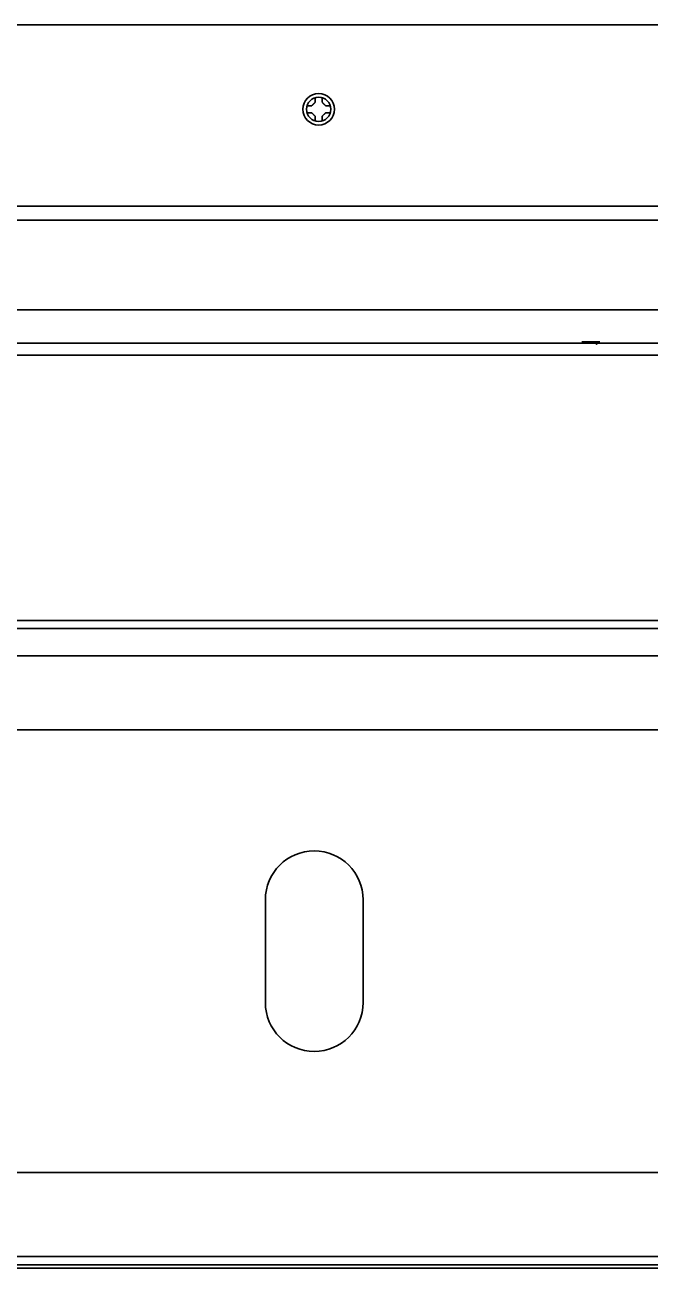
# Model space of a CAD drawing. Header units: inches. Extents: x 786 to 5593, y 691 to 5453.
# Drawn here: x 3683.6 to 3773.2, y 5190.9 to 5369 of the extents above; entities that cross this region are included whole.
import ezdxf

# ---------------------------------------------------------------- set-up
doc = ezdxf.new("R2010")
doc.units = ezdxf.units.IN
doc.layers.add('1', color=7, linetype='Continuous', true_color=0xffffff)
doc.layers.add('4', color=7, linetype='Continuous', true_color=0xffffff)

msp = doc.modelspace()

# ---------------------------------------------------------------- linework, layer by layer
at = {"layer": '1', "color": 7, "linetype": 'Continuous', "lineweight": 35}
for p, q in [((3593.79, 5369.04), (4057.69, 5369.04)), ((4053.46, 5343.04), (3598.02, 5343.04)), ((3595.61, 5341.04), (4055.87, 5341.04)), ((3456.24, 5283.68), (4195.24, 5283.68)), ((4189.24, 5282.55), (3461.74, 5282.55)), ((3461.74, 5278.61), (4189.24, 5278.61)), ((4189.24, 5267.98), (3462.24, 5267.98)), ((3718.1, 5243.66), (3718.1, 5228.9)), ((3732.1, 5228.9), (3732.1, 5243.66)), ((4189.24, 5204.58), (3462.24, 5204.58)), ((3464.24, 5192.5), (4187.24, 5192.5)), ((3462.24, 5190.85), (4189.24, 5190.85)), ((3464.24, 5191.31), (4187.24, 5191.31))]:
    msp.add_line(p, q, dxfattribs=at)
for radius in [2.25, 1.75]:
    msp.add_circle((3725.74, 5356.94), radius, dxfattribs=at)
for centre, start, end in [((3725.1, 5243.66), 0, 180), ((3725.1, 5228.9), 180, 0)]:
    msp.add_arc(centre, 7, start, end, dxfattribs=at)
for points, knots in [([(3725.24, 5357.94), (3725.24, 5358), (3725.24, 5358.1), (3725.24, 5358.27), (3725.24, 5358.43), (3725.24, 5358.53), (3725.24, 5358.58), (3725.24, 5358.58)], [0, 0, 0, 0, 0.248008, 0.496016, 0.744025, 0.992033, 1, 1, 1, 1]), ([(3726.24, 5358.67), (3726.24, 5358.65), (3726.24, 5358.63), (3726.24, 5358.5), (3726.24, 5358.39), (3726.24, 5358.17), (3726.24, 5358.06), (3726.24, 5357.94)], [0, 0, 0, 0, 0.078208, 0.078208, 0.539104, 0.539104, 1, 1, 1, 1]), ([(3724.02, 5357.44), (3724.04, 5357.44), (3724.05, 5357.44), (3724.18, 5357.44), (3724.29, 5357.44), (3724.51, 5357.44), (3724.62, 5357.44), (3724.74, 5357.44)], [0, 0, 0, 0, 0.069389, 0.069389, 0.534694, 0.534694, 1, 1, 1, 1]), ([(3724.74, 5356.44), (3724.69, 5356.44), (3724.58, 5356.44), (3724.42, 5356.44), (3724.26, 5356.44), (3724.15, 5356.44), (3724.09, 5356.44), (3724.09, 5356.44)], [0, 0, 0, 0, 0.244933, 0.489866, 0.734799, 0.979732, 1, 1, 1, 1]), ([(3726.74, 5357.44), (3726.79, 5357.44), (3726.9, 5357.44), (3727.06, 5357.44), (3727.22, 5357.44), (3727.33, 5357.44), (3727.38, 5357.44), (3727.38, 5357.44)], [0, 0, 0, 0, 0.247663, 0.495325, 0.742988, 0.990651, 1, 1, 1, 1]), ([(3727.46, 5356.44), (3727.44, 5356.44), (3727.43, 5356.44), (3727.3, 5356.44), (3727.19, 5356.44), (3726.97, 5356.44), (3726.86, 5356.44), (3726.74, 5356.44)], [0, 0, 0, 0, 0.072867, 0.072867, 0.536433, 0.536433, 1, 1, 1, 1]), ([(3725.24, 5355.22), (3725.24, 5355.24), (3725.24, 5355.26), (3725.24, 5355.38), (3725.24, 5355.49), (3725.24, 5355.71), (3725.24, 5355.83), (3725.24, 5355.94)], [0, 0, 0, 0, 0.069876, 0.069876, 0.534938, 0.534938, 1, 1, 1, 1]), ([(3726.24, 5355.94), (3726.24, 5355.89), (3726.24, 5355.78), (3726.24, 5355.62), (3726.24, 5355.46), (3726.24, 5355.35), (3726.24, 5355.3), (3726.24, 5355.3)], [0, 0, 0, 0, 0.246624, 0.493249, 0.739873, 0.986497, 1, 1, 1, 1])]:
    msp.add_open_spline(points, degree=3, knots=knots, dxfattribs=at)
for points in [[(3724.74, 5357.44), (3724.76, 5357.47), (3724.81, 5357.51), (3724.88, 5357.58), (3724.95, 5357.66), (3725.03, 5357.73), (3725.1, 5357.8), (3725.17, 5357.87), (3725.22, 5357.92), (3725.24, 5357.94)], [(3725.24, 5355.94), (3725.21, 5355.97), (3725.16, 5356.02), (3725.09, 5356.09), (3725.02, 5356.16), (3724.95, 5356.24), (3724.88, 5356.3), (3724.81, 5356.37), (3724.76, 5356.42), (3724.74, 5356.44)], [(3726.24, 5357.94), (3726.27, 5357.92), (3726.32, 5357.87), (3726.39, 5357.79), (3726.46, 5357.72), (3726.53, 5357.65), (3726.6, 5357.58), (3726.67, 5357.51), (3726.72, 5357.47), (3726.74, 5357.44)], [(3726.74, 5356.44), (3726.72, 5356.42), (3726.67, 5356.37), (3726.6, 5356.3), (3726.53, 5356.23), (3726.45, 5356.16), (3726.38, 5356.09), (3726.31, 5356.01), (3726.26, 5355.97), (3726.24, 5355.94)]]:
    msp.add_open_spline(points, degree=3, dxfattribs=at)
at = {"layer": '4', "color": 7, "linetype": 'Continuous', "lineweight": 35}
for p, q in [((3791.58, 5328.19), (3468.49, 5328.19)), ((3468.47, 5323.43), (4183.01, 5323.43)), ((3468.47, 5323.43), (4183.01, 5323.43)), ((3766.04, 5323.63), (3763.44, 5323.63)), ((4184.87, 5321.68), (3466.61, 5321.68)), ((4184.87, 5321.68), (3466.61, 5321.68))]:
    msp.add_line(p, q, dxfattribs=at)
for points, knots in [([(3766.04, 5323.63), (3765.87, 5323.63), (3765.64, 5323.61), (3765.37, 5323.54), (3765.24, 5323.49), (3765.14, 5323.43), (3765.09, 5323.39), (3765.09, 5323.38)], [0, 0, 0, 0, 0.533528, 0.69628, 0.824545, 0.956136, 1, 1, 1, 1]), ([(3766.04, 5323.63), (3766.03, 5323.63), (3766.03, 5323.63), (3766.02, 5323.63), (3766.01, 5323.63), (3766, 5323.63), (3765.99, 5323.62), (3765.98, 5323.62), (3765.97, 5323.62), (3765.96, 5323.62), (3765.95, 5323.62), (3765.94, 5323.62), (3765.94, 5323.61), (3765.93, 5323.61), (3765.92, 5323.61), (3765.91, 5323.61), (3765.9, 5323.6), (3765.9, 5323.6), (3765.89, 5323.6), (3765.88, 5323.6), (3765.88, 5323.59), (3765.87, 5323.59), (3765.86, 5323.59), (3765.86, 5323.59), (3765.85, 5323.58), (3765.84, 5323.58), (3765.84, 5323.58), (3765.83, 5323.58), (3765.83, 5323.57), (3765.82, 5323.57), (3765.82, 5323.57), (3765.81, 5323.56), (3765.81, 5323.56), (3765.8, 5323.56), (3765.79, 5323.55), (3765.78, 5323.54), (3765.76, 5323.53), (3765.74, 5323.52), (3765.73, 5323.5), (3765.71, 5323.49), (3765.7, 5323.47), (3765.68, 5323.46), (3765.67, 5323.45), (3765.66, 5323.44), (3765.66, 5323.43), (3765.65, 5323.41), (3765.64, 5323.4), (3765.63, 5323.39), (3765.62, 5323.38), (3765.62, 5323.36), (3765.61, 5323.35), (3765.6, 5323.34), (3765.6, 5323.32), (3765.59, 5323.31), (3765.59, 5323.3), (3765.58, 5323.29), (3765.58, 5323.27), (3765.57, 5323.26), (3765.57, 5323.25), (3765.57, 5323.25)], [0, 0, 0, 0, 0.020408, 0.040451, 0.06013, 0.079445, 0.098396, 0.116982, 0.135204, 0.153062, 0.170556, 0.187686, 0.204451, 0.220853, 0.236891, 0.252565, 0.267875, 0.282821, 0.297403, 0.311622, 0.325477, 0.338968, 0.352096, 0.364861, 0.377262, 0.389301, 0.400976, 0.412288, 0.423237, 0.433824, 0.444048, 0.453909, 0.463409, 0.472546, 0.481322, 0.521714, 0.560209, 0.596822, 0.63157, 0.664473, 0.695555, 0.717496, 0.738729, 0.759267, 0.779127, 0.798326, 0.816882, 0.834818, 0.852157, 0.868925, 0.885152, 0.900869, 0.916111, 0.930917, 0.945329, 0.959393, 0.973157, 0.986675, 1, 1, 1, 1])]:
    msp.add_open_spline(points, degree=3, knots=knots, dxfattribs=at)

doc.saveas('drawing.dxf')
